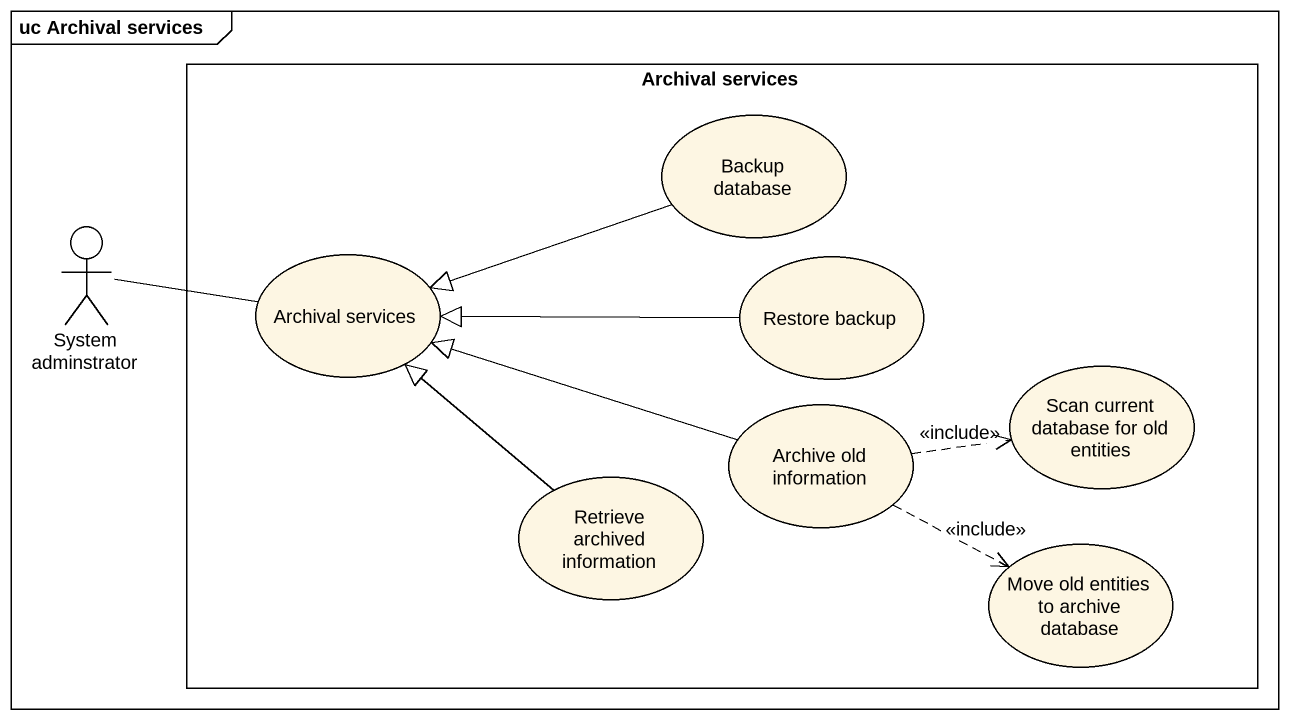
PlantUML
@startuml
mainframe uc Archival services
rectangle "Archival services" as Archival_services {
  usecase "Backup database" as Backup_database
  usecase "Archival services" as Archival_services_2
  usecase "Restore backup" as Restore_backup
  usecase "Archive old information" as Archive_old_information
  usecase "Scan current database for old entities" as Scan_current_database_for
  usecase "Retrieve archived information" as Retrieve_archived
  usecase "Move old entities to archive database" as Move_old_entities_to
}
actor "System adminstrator" as System_adminstrator
Backup_database -left-|> Archival_services_2
System_adminstrator -right- Archival_services_2
Restore_backup -left-|> Archival_services_2
Archive_old_information -left-|> Archival_services_2
Archive_old_information .right.> Scan_current_database_for : <<include>>
Archive_old_information .right.> Move_old_entities_to : <<include>>
Retrieve_archived -up-|> Archival_services_2
@enduml
